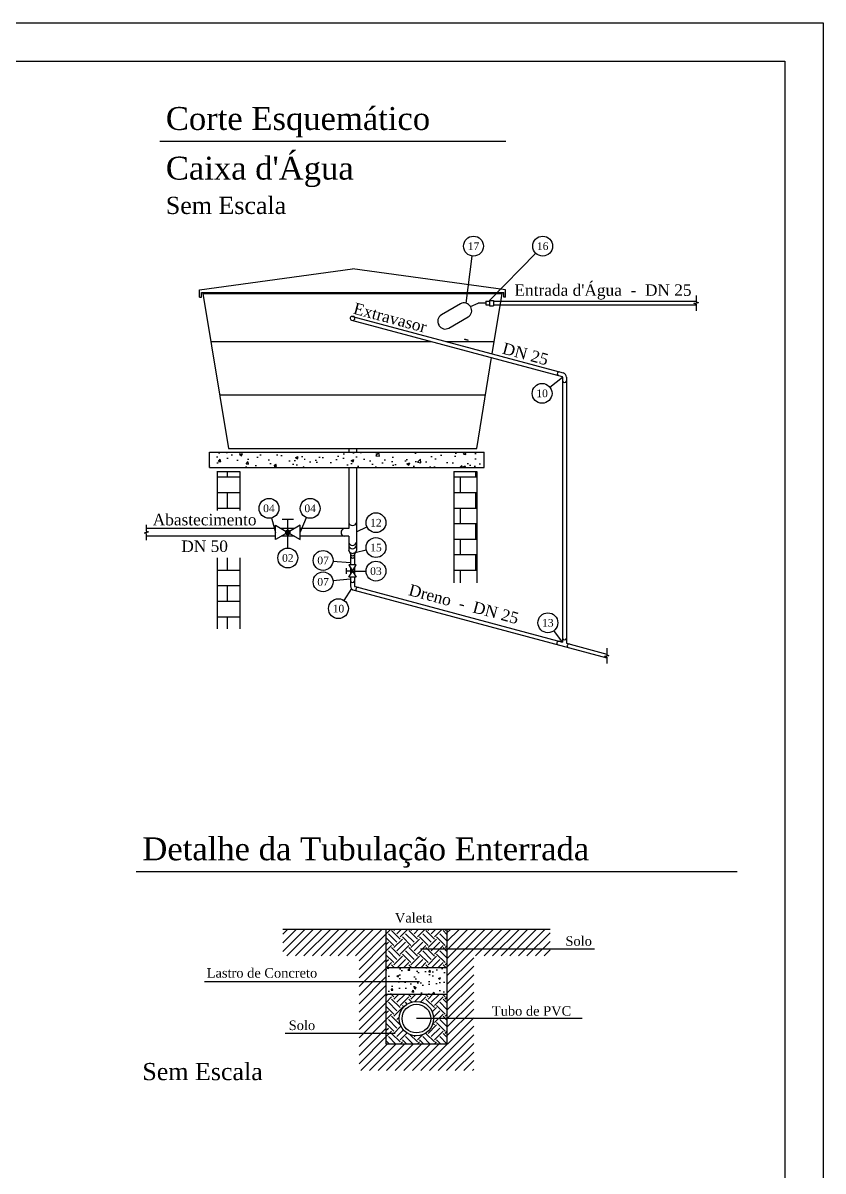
# Model space of a CAD drawing. Header units: millimetres. Extents: x 8900 to 13100, y 733 to 3683.
# Drawn here: x 12052 to 13100, y 2180 to 3683 of the extents above; entities that cross this region are included whole.
import ezdxf
from ezdxf.enums import TextEntityAlignment as Align

# ---------------------------------------------------------------- set-up
doc = ezdxf.new("R2010")
doc.units = ezdxf.units.MM
for name, color, linetype in [('001 - 0.050', 1, 'Continuous'), ('002 - 0.150', 2, 'Continuous'), ('003 - 0.250', 3, 'Continuous'), ('004 - 0.350', 4, 'Continuous'), ('005 - 0.350 Color', 5, 'Continuous'), ('006 - 0.500', 6, 'Continuous'), ('014 - 1.000', 14, 'Continuous')]:
    doc.layers.add(name, color=color, linetype=linetype)
doc.styles.add('style1', font='BOOKOS.TTF')
doc.styles.add('style2', font='BOOKOSBI.TTF')
doc.styles.add('style4', font='romantic.ttf')
pattern_1 = [(45, (6596.734, -813.619), (2e-15, 22.45064), [15.875, -15.875]), (45, (6592.524, -809.41), (2e-15, 22.45064), [15.875, -15.875]), (45, (6588.315, -805.2), (2e-15, 22.45064), [15.875, -15.875]), (135, (6588.315, -802.393), (-22.45064, 2e-15), [15.875, -15.875]), (135, (6592.524, -798.184), (-22.45064, 2e-15), [15.875, -15.875]), (135, (6596.734, -793.974), (-22.45064, 2e-15), [15.875, -15.875])]

msp = doc.modelspace()

# ---------------------------------------------------------------- hatches: boundary and pattern name
at = {"layer": '001 - 0.050', "ltscale": 2.5}
h = msp.add_hatch(dxfattribs=at)
h.set_pattern_fill('AR-CONC', color=256, scale=0.2, style=0)
h.set_pattern_definition([(50, (-1091.74, -1207.482), (36.436934, -3.18782), [3.81, -41.91]), (355, (-1091.74, -1207.482), (-7.04857, 38.21133), [3.048, -33.528]), (100.451, (-1088.704, -1207.748), (29.3885, 35.02334), [3.238, -35.618]), (46.1842, (-1091.74, -1197.322), (54.21581, -8.40847), [5.715, -62.865]), (96.6356, (-1087.22, -1198.023), (47.48085, 49.48511), [4.857, -53.427]), (351.184, (-1091.74, -1197.32), (47.48092, 49.48502), [4.572, -50.292]), (21, (-1086.66, -1199.862), (30.322976, -20.453104), [3.81, -41.91]), (326, (-1086.66, -1199.862), (12.36041, 36.83759), [3.048, -33.528]), (71.4514, (-1084.134, -1201.567), (42.6833, 16.38457), [3.238, -35.618]), (37.5, (-1091.74, -1207.482), (0.617721, 16.911008), [0, -33.1216, 0, -34.036, 0, -33.655]), (7.5, (-1091.74, -1207.482), (13.363933, 20.036115), [0, -19.4056, 0, -32.3596, 0, -12.827]), (327.5, (-1103.069, -1207.482), (27.118119, -1.145749), [0, -12.7, 0, -39.624, 0, -52.578]), (317.5, (-1108.15, -1207.482), (29.625836, 5.0853), [0, -16.51, 0, -26.3144, 0, -37.338])])
h.paths.add_polyline_path([(12656.3, 3101), (12656.3, 3121), (12296.3, 3121), (12296.3, 3101)])
h = msp.add_hatch(dxfattribs=at)
h.set_pattern_fill('LINE', color=256, scale=2.5, angle=45, style=0)
h.set_pattern_definition([(45, (6596.734, -813.619), (-5.61266, 5.61266), [])])
h.paths.add_polyline_path([(12527.4, 2496.7), (12392.4, 2496.7), (12392.4, 2461.7), (12492.4, 2461.7), (12492.4, 2311.7), (12642.4, 2311.7), (12642.4, 2461.7), (12742.4, 2461.7), (12742.4, 2496.7), (12607.4, 2496.7), (12607.4, 2346.7), (12527.4, 2346.7)])
h = msp.add_hatch(dxfattribs=at)
h.set_pattern_fill('EARTH', color=256, scale=2.5, angle=45, style=0)
h.set_pattern_definition(pattern_1)
h.paths.add_polyline_path([(12607.4, 2446.7), (12607.4, 2496.7), (12527.4, 2496.7), (12527.4, 2446.7)])
h = msp.add_hatch(dxfattribs=at)
h.set_pattern_fill('AR-CONC', color=256, scale=0.15, style=0)
h.set_pattern_definition([(50, (6596.734, -813.619), (27.3277, -2.39086), [2.8575, -31.4325]), (355, (6596.734, -813.62), (-5.28642, 28.6585), [2.286, -25.146]), (100.451, (6599.01, -813.818), (22.04138, 26.2675), [2.4285, -26.7135]), (46.1842, (6596.734, -806), (40.66186, -6.30635), [4.28625, -47.14875]), (96.6356, (6600.122, -806.524), (35.61064, 37.11383), [3.64275, -40.07025]), (351.184, (6596.734, -806), (35.6107, 37.11377), [3.429, -37.719]), (21, (6600.544, -807.904), (22.74223, -15.33983), [2.8575, -31.4325]), (326, (6600.544, -807.904), (9.2703, 27.6282), [2.286, -25.146]), (71.4514, (6602.44, -809.182), (32.01247, 12.28843), [2.4285, -26.7135]), (37.5, (6596.734, -813.619), (0.46329, 12.683256), [0, -24.8412, 0, -25.527, 0, -25.24125]), (7.5, (6596.734, -813.619), (10.02295, 15.027086), [0, -14.5542, 0, -24.2697, 0, -9.62025]), (327.5, (6588.237, -813.619), (20.33859, -0.859312), [0, -9.525, 0, -29.718, 0, -39.4335]), (317.5, (6584.427, -813.619), (22.219377, 3.813974), [0, -12.3825, 0, -19.7358, 0, -28.0035])])
h.paths.add_polyline_path([(12607.4, 2411.7), (12607.4, 2446.7), (12527.4, 2446.7), (12527.4, 2411.7)])
h = msp.add_hatch(dxfattribs=at)
h.set_pattern_fill('EARTH', color=256, scale=2.5, angle=45, style=0)
h.set_pattern_definition(pattern_1)
h.paths.add_polyline_path([(12527.4, 2411.7), (12527.4, 2346.7), (12607.4, 2346.7), (12607.4, 2379.7), (12589.9, 2379.7, -1), (12544.9, 2379.7, -1), (12589.9, 2379.7), (12607.4, 2379.7), (12607.4, 2411.7)])
at = {"layer": '002 - 0.150', "ltscale": 2.5}
h = msp.add_hatch(dxfattribs=at)
h.set_pattern_fill('AR-B816', color=256, scale=0.1, style=0)
h.set_pattern_definition([(0, (-75, 0), (0, 20.32), []), (90, (-75, 0), (-20.32, 20.32), [20.32, -20.32])])
h.paths.add_polyline_path([(12646.3, 3096), (12616.3, 3096), (12616.3, 2950), (12646.3, 2950)])
h.paths.add_polyline_path([(12336.4, 3096), (12306.4, 3096), (12306.4, 3044.8), (12336.4, 3044.8)])
h.paths.add_polyline_path([(12336.4, 2982.7), (12306.4, 2982.7), (12306.4, 2890), (12336.4, 2890)])

# ---------------------------------------------------------------- linework, layer by layer
at = {"layer": '002 - 0.150'}
for p, q in [((8974.7, 3682.9), (13099.7, 3682.9)), ((13099.7, 3682.9), (13099.7, 732.9))]:
    msp.add_line(p, q, dxfattribs=at)
at = {"layer": '002 - 0.150', "ltscale": 2.5}
for p, q in [((12723.6, 3381.5, -76.8), (12663.1, 3319.8, -586.7)), ((12632.4, 3316.1, -586.7), (12640.4, 3377.9, -101.3)), ((12933.7, 3326.3, -586.7), (12933.7, 3317.9, -586.7)), ((12933.7, 3316.3, -586.7), (12930.8, 3315.6, -586.7)), ((12933.7, 3314.8, -586.7), (12930.8, 3315.6, -586.7)), ((12933.7, 3317.9, -586.7), (12936.6, 3317.1, -586.7)), ((12933.7, 3316.3, -586.7), (12936.6, 3317.1, -586.7)), ((12933.7, 3314.8, -586.7), (12933.7, 3306.3, -586.7)), ((12742.2, 3206.1, -223.3), (12758.8, 3219.2, -586.7)), ((12213.7, 3026, -586.7), (12213.7, 3017.6, -586.7)), ((12377.7, 3035), (12382.8, 3016)), ((12415.2, 3016), (12423.3, 3035.6)), ((12488.8, 3016.8, -586.7), (12502.6, 3023.3)), ((12213.7, 3016, -586.7), (12210.8, 3015.3, -586.7)), ((12213.7, 3014.5, -586.7), (12210.8, 3015.3, -586.7)), ((12213.7, 3017.6, -586.7), (12216.6, 3016.8, -586.7)), ((12213.7, 3016, -586.7), (12216.6, 3016.8, -586.7)), ((12213.7, 3014.5, -586.7), (12213.7, 3006, -586.7)), ((12399, 2995.6, -267.9), (12399, 3011, -586.7)), ((12487.3, 2989.6, -586.7), (12501.8, 2993.2, -586.7)), ((12481.3, 2976.1, -284), (12458.1, 2978.2, -101.8)), ((12486.3, 2965.4, -586.7), (12501.4, 2965.4, -586.7)), ((12481.3, 2954.7, -284), (12458.1, 2952.6, -101.8)), ((12482.6, 2942.5, -586.7), (12472.5, 2927.1, -78.6)), ((12758.8, 2872.4, -586.7), (12747.3, 2887.5)), ((12816.7, 2864.4, -586.7), (12816.7, 2855.9, -586.7)), ((12816.7, 2855.9, -586.7), (12819.5, 2855.1, -586.7)), ((12816.7, 2854.4, -586.7), (12813.8, 2853.6, -586.7)), ((12816.7, 2852.8, -586.7), (12813.8, 2853.6, -586.7)), ((12816.7, 2854.4, -586.7), (12819.5, 2855.1, -586.7)), ((12816.7, 2852.8, -586.7), (12816.7, 2844.4, -586.7)), ((12800.7, 2470.4), (12572.6, 2470.4)), ((12290, 2428.4), (12571.5, 2428.4)), ((12784.2, 2379.7), (12567.4, 2379.7)), ((12395.5, 2360.4), (12539.7, 2360.4))]:
    msp.add_line(p, q, dxfattribs=at)
for centre in [(12642.1, 3390.8), (12732.7, 3390.8), (12731.9, 3198.1), (12374.4, 3047.6), (12428.3, 3047.6), (12514.4, 3028.8), (12514.4, 2996.3, -586.7), (12399, 2982.6), (12445.2, 2979.4), (12514.4, 2965.4, -586.7), (12445.2, 2951.4), (12465.3, 2916.3, -78.6), (12739.5, 2897.8)]:
    msp.add_circle(centre, 13, dxfattribs=at)
at = {"layer": '003 - 0.250'}
for p, q in [((12296.3, 3121, -586.7), (12656.3, 3121, -586.7)), ((12296.3, 3101, -586.7), (12656.3, 3101, -586.7)), ((12306.3, 3096, -586.7), (12336.4, 3096, -586.7)), ((12616.3, 3096, -586.7), (12646.3, 3096, -586.7))]:
    msp.add_line(p, q, dxfattribs=at)
at = {"layer": '003 - 0.250', "ltscale": 2.5}
for p, q in [((12296.3, 3101, -586.7), (12296.3, 3121, -586.7)), ((12656.3, 3101, -586.7), (12656.3, 3121, -586.7)), ((12306.4, 3096, -586.7), (12306.4, 3044.8, -586.7)), ((12336.4, 3096, -586.7), (12336.4, 3044.8, -586.7)), ((12616.3, 3096, -586.7), (12616.3, 2950, -586.7)), ((12646.3, 3096, -586.7), (12646.3, 2950, -586.7)), ((12306.4, 2982.7, -586.7), (12306.4, 2890, -586.7)), ((12336.4, 2982.7, -586.7), (12336.4, 2890, -586.7)), ((12527.4, 2496.7), (12607.4, 2496.7)), ((12527.4, 2446.7), (12607.4, 2446.7)), ((12527.4, 2411.7), (12607.4, 2411.7))]:
    msp.add_line(p, q, dxfattribs=at)
at = {"layer": '004 - 0.350'}
for p, q in [((12283.6, 3333.6, -586.7), (12483.8, 3361.2, -586.7)), ((12684.1, 3333.6, -586.7), (12483.8, 3361.2, -586.7)), ((12283.6, 3324, -586.7), (12283.6, 3333.6, -586.7)), ((12283.6, 3324, -586.7), (12286, 3324, -586.7)), ((12286, 3330, -586.7), (12681.7, 3330, -586.7)), ((12286, 3324, -586.7), (12286, 3330, -586.7)), ((12287.9, 3328.8, -586.7), (12321.3, 3126, -586.7)), ((12287.9, 3328.8, -586.7), (12679.8, 3328.8, -586.7)), ((12666.7, 3249.8, -586.7), (12679.8, 3328.8, -586.7)), ((12681.7, 3324, -586.7), (12681.7, 3330, -586.7)), ((12684.1, 3324, -586.7), (12681.7, 3324, -586.7)), ((12684.1, 3324, -586.7), (12684.1, 3333.6, -586.7)), ((12298.2, 3266, -586.7), (12586.9, 3266, -586.7)), ((12606.2, 3266, -586.7), (12669.4, 3266, -586.7)), ((12646.3, 3126, -586.7), (12665.9, 3244.9, -586.7)), ((12309.8, 3196, -586.7), (12657.9, 3196, -586.7)), ((12321.3, 3126, -586.7), (12646.3, 3126, -586.7))]:
    msp.add_line(p, q, dxfattribs=at)
at = {"layer": '004 - 0.350', "ltscale": 2.5}
for radius in [22.5, 18.8]:
    msp.add_circle((12567.4, 2379.7), radius, dxfattribs=at)
at = {"layer": '005 - 0.350 Color', "ltscale": 2.5}
for p, q in [((12638.2, 3311.7, -586.7), (12648.2, 3316.3, -586.7)), ((12658.1, 3316.3, -586.7), (12648.2, 3316.3, -586.7)), ((12658.1, 3318.8, -586.7), (12658.1, 3313.8, -586.7)), ((12658.1, 3318.8, -586.7), (12663.1, 3318.8, -586.7)), ((12658.1, 3313.8, -586.7), (12663.1, 3313.8, -586.7)), ((12663.1, 3319.8, -586.7), (12663.1, 3312.8, -586.7)), ((12663.1, 3319.8, -586.7), (12668.1, 3319.8, -586.7)), ((12663.1, 3312.8, -586.7), (12668.1, 3312.8, -586.7)), ((12668.1, 3319.8, -586.7), (12668.1, 3312.8, -586.7)), ((12668.1, 3318.8, -586.7), (12933.7, 3318.8, -586.7)), ((12668.1, 3313.8, -586.7), (12933.7, 3313.8, -586.7)), ((12482.5, 3294, -586.7), (12758.1, 3220.2, -586.7)), ((12483.8, 3298.8, -586.7), (12759.3, 3225, -586.7)), ((12758.8, 3219.2, -586.7), (12758.8, 2872.4, -586.7)), ((12763.8, 3219.2, -586.7), (12763.8, 2871, -586.7)), ((12478.8, 3126, -586.7), (12478.8, 3121, -586.7)), ((12488.8, 3126, -586.7), (12488.8, 3121, -586.7)), ((12478.8, 3101, -586.7), (12478.8, 3021, -586.7)), ((12488.8, 3101, -586.7), (12488.8, 2992.7, -586.7)), ((12382.8, 3021, -586.7), (12213.7, 3021, -586.7)), ((12407.6, 3021, -586.7), (12390.3, 3021, -586.7)), ((12478.8, 3021, -586.7), (12415.2, 3021, -586.7)), ((12382.8, 3011, -586.7), (12213.7, 3011, -586.7)), ((12407.6, 3011, -586.7), (12390.3, 3011, -586.7)), ((12478.8, 3011, -586.7), (12415.2, 3011, -586.7)), ((12478.8, 3011, -586.7), (12478.8, 2992.7, -586.7)), ((12481.8, 2986.4, -586.7), (12478.8, 2992.7, -586.7)), ((12488.8, 2992.7, -586.7), (12485.8, 2986.4, -586.7)), ((12481.3, 2987.4, -586.7), (12481.3, 2973.5, -586.7)), ((12486.3, 2987.4, -586.7), (12486.3, 2973.5, -586.7)), ((12481.3, 2969.7, -586.7), (12481.3, 2961.1, -586.7)), ((12486.3, 2969.7, -586.7), (12486.3, 2961.1, -586.7)), ((12481.3, 2957.3, -586.7), (12481.3, 2946.1, -586.7)), ((12486.3, 2957.3, -586.7), (12486.3, 2946.1, -586.7)), ((12485.8, 2940.3, -586.7), (12816.7, 2851.7, -586.7)), ((12487.1, 2945.2, -586.7), (12758.8, 2872.4, -586.7)), ((12763.8, 2871, -586.7), (12816.7, 2856.9, -586.7))]:
    msp.add_line(p, q, dxfattribs=at)
at = {"layer": '005 - 0.350 Color'}
for p, q in [((12406.5, 3032.9), (12391.5, 3032.9)), ((12399, 3016), (12399, 3032.9)), ((12475.4, 2969.2, -586.7), (12475.4, 2961.7, -586.7)), ((12483.8, 2965.4, -586.7), (12475.4, 2965.4, -586.7))]:
    msp.add_line(p, q, dxfattribs=at)
at = {"layer": '005 - 0.350 Color', "ltscale": 2.5, "elevation": -586.7}
msp.add_lwpolyline([(12625.1, 3315.2), (12600.1, 3300.7, 0.414214), (12596.6, 3287.6), (12596.9, 3287.1, 0.414214), (12610, 3283.6), (12635, 3298.1, 0.414214), (12638.5, 3311.2), (12638.2, 3311.7, 0.414214)], format="xyb", close=True, dxfattribs=at)
at = {"layer": '005 - 0.350 Color'}
for points in [[(12382.8, 3006.7), (12382.8, 3025.4), (12399, 3016)], [(12415.2, 3006.7), (12415.2, 3025.4), (12399, 3016)]]:
    msp.add_lwpolyline(points, close=True, dxfattribs=at)
at = {"layer": '005 - 0.350 Color', "const_width": 3.75}
msp.add_lwpolyline([(12397.1, 3016, 1), (12400.9, 3016, 1)], format="xyb", close=True, dxfattribs=at)
at = {"layer": '005 - 0.350 Color', "elevation": -586.7}
for points in [[(12488.5, 2973.5), (12479.1, 2973.5), (12483.8, 2965.4)], [(12488.5, 2957.3), (12479.1, 2957.3), (12483.8, 2965.4)]]:
    msp.add_lwpolyline(points, close=True, dxfattribs=at)
at = {"layer": '005 - 0.350 Color', "const_width": 1.88, "elevation": -586.7}
msp.add_lwpolyline([(12483.8, 2964.5, 1), (12483.8, 2966.3, 1)], format="xyb", close=True, dxfattribs=at)
at = {"layer": '005 - 0.350 Color', "ltscale": 2.5}
for centre, radius, start, end in [((12483.2, 3296.4, -586.7), 2.5, 75, 255), ((12484.5, 3296.4, -586.7), 2.5, 285, 105), ((12754.4, 3223.6, -586.7), 2.56, 72.6804, 227.3196), ((12757.8, 3219.2, -586.7), 1, 0, 75), ((12757.8, 3219.2, -586.7), 6, 0, 75), ((12761.3, 3214.8, -586.7), 2.56, 192.6804, 347.3196), ((12473.9, 3016, -586.7), 5.12, 102.6804, 257.3196), ((12483.8, 3030.2, -586.7), 5.12, 192.6804, 347.3196), ((12483.8, 3004.2, -586.7), 5.12, 192.6804, 347.3196), ((12483.8, 2999.8, -586.7), 5.12, 192.6804, 347.3196), ((12483.8, 2993.8, -586.7), 5.12, 217.8698, 322.1302), ((12483.8, 2985, -586.7), 2.56, 192.6804, 347.3196), ((12483.8, 2988, -586.7), 2.56, 217.8698, 322.1302), ((12483.8, 2953, -586.7), 2.56, 192.6804, 347.3196), ((12487.3, 2946.1, -586.7), 6, 180, 255), ((12487.3, 2946.1, -586.7), 1, 180, 255), ((12490.7, 2941.5, -586.7), 2.62, 74.1377, 226.3594), ((12753.9, 2871, -586.7), 2.62, 74.1377, 226.3594), ((12761.3, 2877.9, -586.7), 2.56, 192.6804, 347.3196), ((12767.4, 2867.4, -586.7), 2.62, 74.1377, 226.3594)]:
    msp.add_arc(centre, radius, start, end, dxfattribs=at)
at = {"layer": '006 - 0.500'}
for p, q in [((12684.3, 3527.9, -62.2), (12231.3, 3527.9, -62.2)), ((12987.2, 2572), (12200.6, 2572))]:
    msp.add_line(p, q, dxfattribs=at)
at = {"layer": '006 - 0.500', "ltscale": 2.5}
for p, q in [((12392.4, 2496.7), (12527.4, 2496.7)), ((12527.4, 2496.7), (12527.4, 2346.7)), ((12607.4, 2496.7), (12607.4, 2346.7)), ((12607.4, 2496.7), (12742.4, 2496.7)), ((12527.4, 2346.7), (12607.4, 2346.7))]:
    msp.add_line(p, q, dxfattribs=at)
at = {"layer": '014 - 1.000'}
msp.add_lwpolyline([(9024.7, 3632.9), (13049.7, 3632.9), (13049.7, 782.9), (9024.7, 782.9)], close=True, dxfattribs=at)

# ---------------------------------------------------------------- texts
at = {"layer": '001 - 0.050', "style": 'style2'}
for s, height, p in [('Corte Esquemático', 30, (12239.3, 3542.9, -62.2)), ("Caixa d'Água", 30, (12239.3, 3477.9, -62.2)), ('Sem Escala', 22.5, (12239.3, 3432.9, -62.2)), ('Detalhe da Tubulação Enterrada', 30, (12208.6, 2586.9, -416.7)), ('Sem Escala', 22.5, (12208.6, 2299.1, -416.7))]:
    msp.add_text(s, height=height, dxfattribs=at).set_placement(p)
at = {"layer": '001 - 0.050', "ltscale": 2.5, "style": 'style4'}
for s, p in [('17', (12642.1, 3390.8)), ('16', (12732.7, 3390.8)), ('10', (12731.9, 3198.1, 0.4)), ('04', (12374.3, 3047.6, 0.4)), ('04', (12428.3, 3047.6, 0.4)), ('12', (12514.4, 3028.8)), ('15', (12514.4, 2996.3, -586.7)), ('02', (12399, 2982.6, 0.4)), ('07', (12445.2, 2979.4)), ('03', (12514.4, 2965.4, -586.7)), ('07', (12445.2, 2951.4, 0.4)), ('10', (12465.3, 2916.3, -78.6)), ('13', (12739.5, 2897.8))]:
    msp.add_text(s, height=10, dxfattribs=at).set_placement(p, align=Align.MIDDLE_CENTER)
for s, p in [("Entrada d'Água  -  DN 25", (12811.7, 3321.3, -586.7)), ('Abastecimento', (12290.1, 3020.8, -586.7)), ('DN 50', (12290.1, 2986, -586.7))]:
    msp.add_text(s, height=15, dxfattribs=at).set_placement(p, align=Align.BOTTOM_CENTER)
for s, p in [('Extravasor         -        DN 25', (12609.5, 3264.3, -293.3)), ('Dreno  -  DN 25', (12626.3, 2910.7, -293.3))]:
    msp.add_text(s, height=15, rotation=345, dxfattribs=at).set_placement(p, align=Align.BOTTOM_CENTER)
at = {"layer": '001 - 0.050', "ltscale": 2.5, "style": 'style1'}
for s, p in [('Valeta', (12539.2, 2501.6)), ('Solo', (12762.5, 2471.2)), ('Lastro de Concreto', (12292.8, 2429.5)), ('Tubo de PVC', (12666.2, 2379.7)), ('Solo', (12400.2, 2360.9))]:
    msp.add_text(s, height=12.5, dxfattribs=at).set_placement(p, align=Align.BOTTOM_LEFT)

doc.saveas('drawing.dxf')
